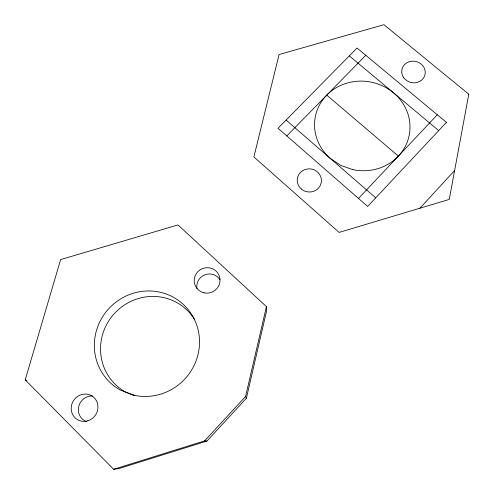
<?xml version="1.0" encoding="UTF-8"?>
<svg xmlns="http://www.w3.org/2000/svg" width="494" height="494" viewBox="0 0 494 494"><rect width="100%" height="100%" fill="white"/><g stroke="black" fill="none" stroke-linecap="round" stroke-linejoin="round"><path stroke-width="0.74" d="M113.657 469.3L204.627 440.883L245.598 396.441L266.427 306.632L177.982 224.924L60.632 259.585L25.219 379.861L113.657 469.3L119.344 468.436L206.93 441.068L246.395 398.232L266.464 311.566L266.427 306.632M419.888 208.215L454.628 170.529M358.508 198.44L437.314 114.775M286.792 135.918L365.788 55.291M204.627 440.883L206.93 441.068M25.219 379.861L26.67 380.257M134.627 395.564L125.686 392.106A51.629 49.993 -48.5 0 1 114.911 312.98A51.629 49.993 -48.5 0 1 194.364 319.167M349.307 55.871L438.74 130.595M326.762 95.126L398.386 156.104M286.094 120.073L375.724 197.841M245.598 396.441L246.395 398.232M196.97 288.539A12.517 12.257 -24.7 0 1 219.91 279.672M86.419 421.567A13.375 12.69 -56.9 0 1 78.731 406.476A13.375 12.69 -56.9 0 1 92.749 395.972M468.781 94.224L449.268 199.415L339.125 232.415L253.891 156.938L279.079 54.538L383.937 24.7L468.781 94.224M446.446 122.37L367.672 206.43L278.017 128.267L357.039 48.017L446.446 122.37M352.679 169.59L340.761 165.41L330.363 158.481A47.85 44.701 11.1 0 1 339.73 85.888A47.85 44.701 11.1 0 1 409.507 120.61A47.85 44.701 11.1 0 1 352.679 169.59M133.201 395.052L120.363 390.087A53.543 51.79 -47.5 0 1 116.961 301.371A53.543 51.79 -47.5 0 1 198.761 333.005A53.543 51.79 -47.5 0 1 133.201 395.052M403.814 77.811A11.813 10.794 13.1 0 0 424.118 77.045A11.813 10.794 13.1 0 0 412.552 61.163A11.813 10.794 13.1 0 0 403.814 77.811M301.204 188.93A12.122 11.566 7 0 0 321.168 182.971A12.122 11.566 7 0 0 305.588 169.374A12.122 11.566 7 0 0 301.204 188.93M204.065 292.825A12.974 12.683 -23.6 0 0 219.54 276.64A12.974 12.683 -23.6 0 0 197.791 271.774A12.974 12.683 -23.6 0 0 204.065 292.825M87.87 420.789A13.888 13.153 -56.3 0 0 94.169 397.719A13.888 13.153 -56.3 0 0 71.698 404.685A13.888 13.153 -56.3 0 0 87.87 420.789"/></g></svg>
